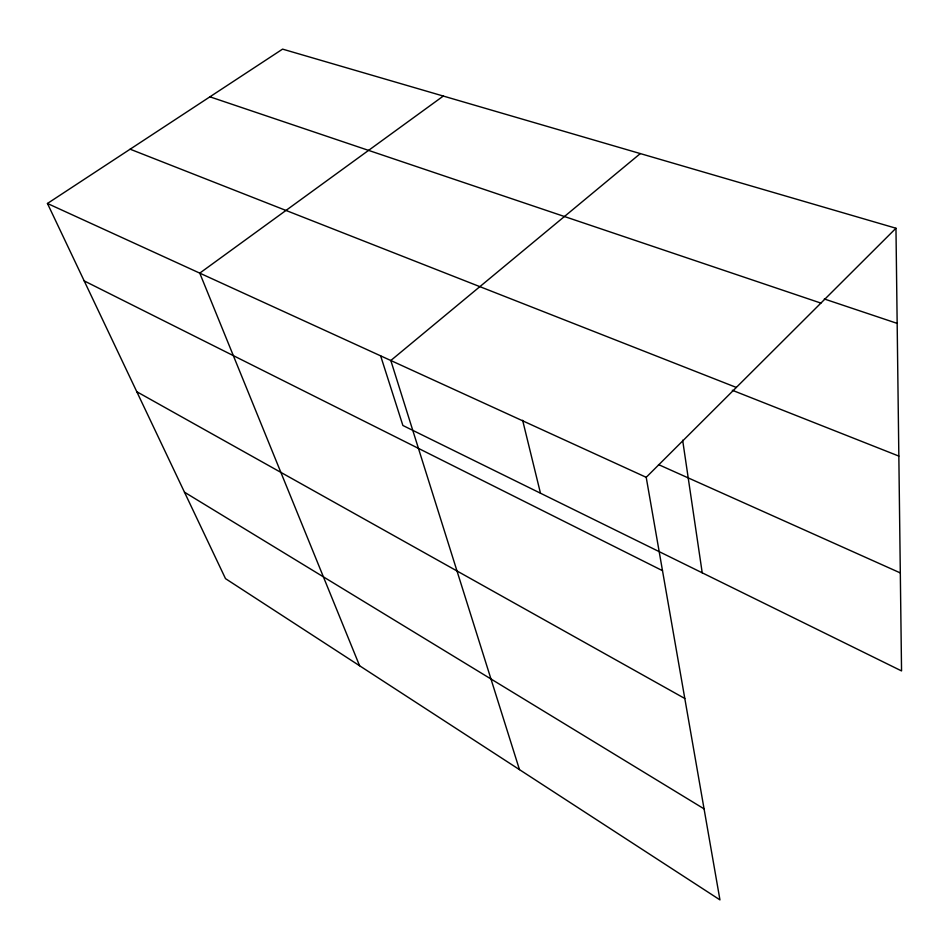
<?xml version="1.0" encoding="UTF-8"?>
<svg xmlns="http://www.w3.org/2000/svg" width="949" height="949" viewBox="0 0 949 949"><rect width="100%" height="100%" fill="white"/><g stroke="black" fill="none" stroke-linecap="round" stroke-linejoin="round"><path stroke-width="1.42" d="M646.21 477.311L895.963 228.235L282.577 49.123L47.45 203.477L225.506 578.641L719.947 899.877L646.21 477.311L47.45 203.477M640.314 153.584L390.81 360.513L519.471 769.627M443.302 96.051L199.753 273.134L359.588 665.747M824.29 298.971L897.173 323.384M209.919 96.822L820.909 303.099M130.143 149.195L736.329 387.441M732.296 390.264L898.845 456.089M658.511 464.595L900.316 572.923M84.188 280.892L662.497 570.669M136.786 391.723L684.81 698.5M184.474 492.187L704.063 808.856M380.561 355.638L402.886 425.484L901.55 670.931L895.963 228.235M522.626 420.277L540.479 493.207M682.651 440.229L702.224 572.828"/></g></svg>
